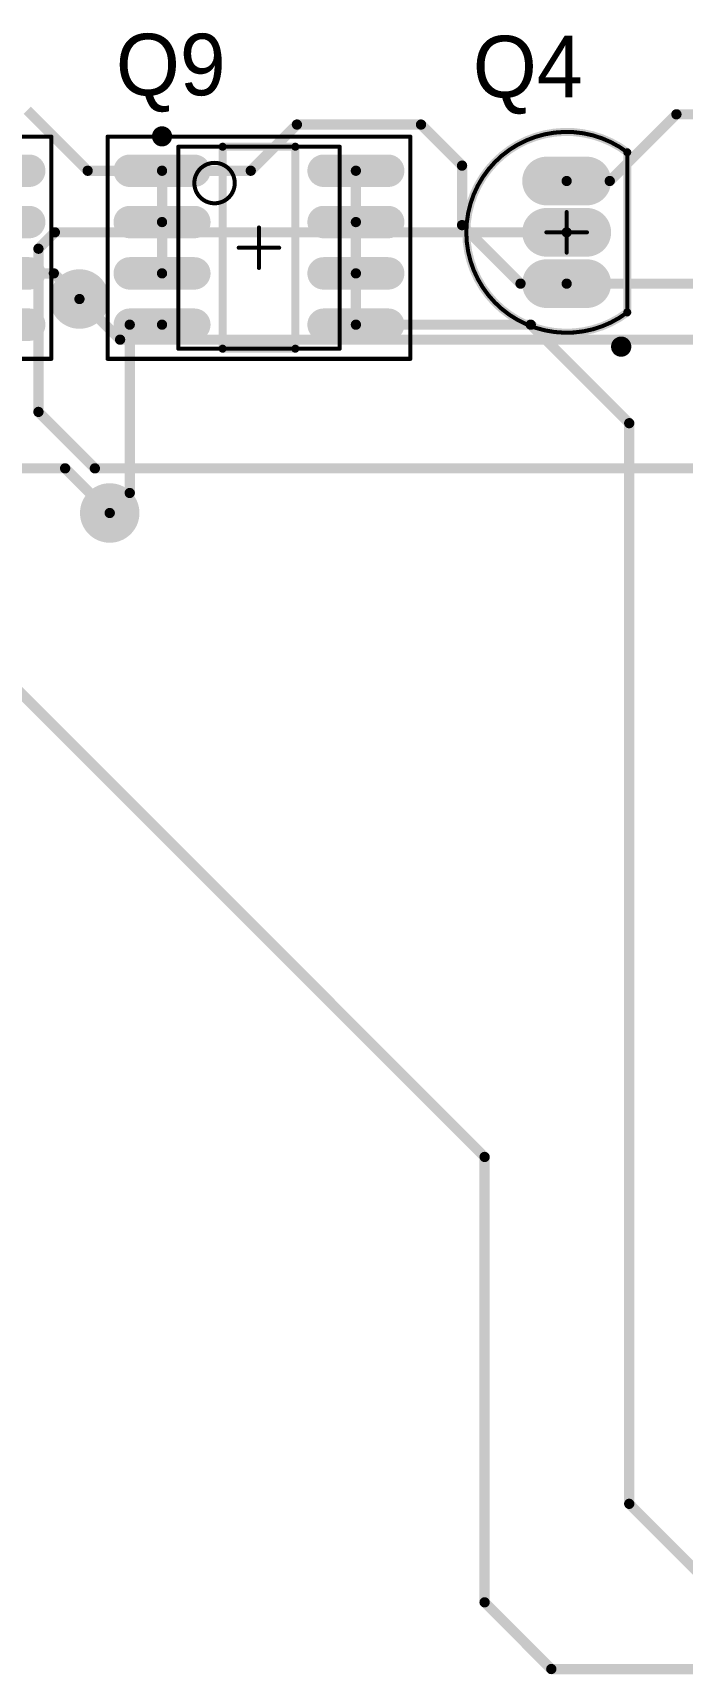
# Model space of a CAD drawing. Header units: millimetres. Extents: x 1.07 to 6.94, y 1.08 to 4.96.
# Drawn here: x 3.284 to 3.918, y 1.25 to 2.849 of the extents above; entities that cross this region are included whole.
import ezdxf

# ---------------------------------------------------------------- set-up
doc = ezdxf.new("R2010")
doc.units = ezdxf.units.MM
doc.header["$MEASUREMENT"] = 0
for name, color, linetype in [('BottomLayer', 5, 'Continuous'), ('BottomSolder', 6, 'Continuous'), ('Mechanical13', 56, 'Continuous'), ('Mechanical15', 56, 'Continuous'), ('MultiLayer', 9, 'Continuous'), ('PadHoleLayer', 156, 'Continuous'), ('TopLayer', 1, 'Continuous'), ('TopOverlay', 2, 'Continuous'), ('TopPaste', 8, 'Continuous'), ('TopSolder', 216, 'Continuous'), ('ViaHoleLayer', 16, 'Continuous')]:
    doc.layers.add(name, color=color, linetype=linetype)

# ---------------------------------------------------------------- blocks, each defined once
blk = doc.blocks.new('SO_8_N_40')
at = {"layer": 'Mechanical13', "const_width": 0.00394}
for points in [[(-0.0787, -0.0984), (-0.0787, 0.0984)], [(-0.0787, 0.0984), (0.0787, 0.0984)], [(0.0787, -0.0984), (0.0787, 0.0984)], [(-0.0787, -0.0984), (0.0787, -0.0984)]]:
    blk.add_lwpolyline(points, dxfattribs=at)
at = {"layer": 'Mechanical13'}
for points, const_width in [([(-0.0797, 0.0984, 1), (-0.0778, 0.0984, 1)], 0.00197), ([(-0.0797, 0.0984, 1), (-0.0778, 0.0984, 1)], 0.00197), ([(0.0778, 0.0984, 1), (0.0797, 0.0984, 1)], 0.00197), ([(0.0778, 0.0984, 1), (0.0797, 0.0984, 1)], 0.00197), ([(-0.0236, 0.063, 1), (-0.063, 0.063, 1)], 0.00394), ([(-0.064, 0.063, 1), (-0.062, 0.063, 1)], 0.00197), ([(-0.0246, 0.063, 1), (-0.0226, 0.063, 1)], 0.00197), ([(-0.0797, -0.0984, 1), (-0.0778, -0.0984, 1)], 0.00197), ([(-0.0797, -0.0984, 1), (-0.0778, -0.0984, 1)], 0.00197), ([(0.0778, -0.0984, 1), (0.0797, -0.0984, 1)], 0.00197), ([(0.0778, -0.0984, 1), (0.0797, -0.0984, 1)], 0.00197)]:
    blk.add_lwpolyline(points, format="xyb", close=True, dxfattribs=dict(at, const_width=const_width))
at = {"layer": 'Mechanical15', "const_width": 0.00394}
for points in [[(-0.1476, -0.1083), (-0.1476, 0.1083)], [(-0.1476, 0.1083), (0.1476, 0.1083)], [(0.1476, -0.1083), (0.1476, 0.1083)], [(0, -0.0197), (0, 0.0197)], [(-0.0197, 0), (0.0197, 0)], [(-0.1476, -0.1083), (0.1476, -0.1083)]]:
    blk.add_lwpolyline(points, dxfattribs=at)
at = {"layer": 'Mechanical15', "const_width": 0.00197}
for points in [[(-0.1486, 0.1083, 1), (-0.1467, 0.1083, 1)], [(-0.1486, 0.1083, 1), (-0.1467, 0.1083, 1)], [(0.1467, 0.1083, 1), (0.1486, 0.1083, 1)], [(0.1467, 0.1083, 1), (0.1486, 0.1083, 1)], [(-0.001, 0.0197, 1), (0.001, 0.0197, 1)], [(-0.0207, 0, 1), (-0.0187, 0, 1)], [(0.0187, 0, 1), (0.0207, 0, 1)], [(-0.001, -0.0197, 1), (0.001, -0.0197, 1)], [(-0.1486, -0.1083, 1), (-0.1467, -0.1083, 1)], [(-0.1486, -0.1083, 1), (-0.1467, -0.1083, 1)], [(0.1467, -0.1083, 1), (0.1486, -0.1083, 1)], [(0.1467, -0.1083, 1), (0.1486, -0.1083, 1)]]:
    blk.add_lwpolyline(points, format="xyb", close=True, dxfattribs=at)
at = {"layer": 'TopLayer', "const_width": 0.0236}
for points in [[(-0.126, 0.075), (-0.063, 0.075)], [(0.063, 0.075), (0.126, 0.075)], [(-0.126, 0.025), (-0.063, 0.025)], [(0.063, 0.025), (0.126, 0.025)], [(-0.126, -0.025), (-0.063, -0.025)], [(0.063, -0.025), (0.126, -0.025)], [(-0.126, -0.075), (-0.063, -0.075)], [(0.063, -0.075), (0.126, -0.075)]]:
    blk.add_lwpolyline(points, dxfattribs=at)
at = {"layer": 'TopLayer', "const_width": 0.0118}
for points in [[(-0.1319, 0.075, 1), (-0.1201, 0.075, 1)], [(-0.0689, 0.075, 1), (-0.0571, 0.075, 1)], [(0.0571, 0.075, 1), (0.0689, 0.075, 1)], [(0.1201, 0.075, 1), (0.1319, 0.075, 1)], [(-0.1319, 0.025, 1), (-0.1201, 0.025, 1)], [(-0.0689, 0.025, 1), (-0.0571, 0.025, 1)], [(0.0571, 0.025, 1), (0.0689, 0.025, 1)], [(0.1201, 0.025, 1), (0.1319, 0.025, 1)], [(-0.1319, -0.025, 1), (-0.1201, -0.025, 1)], [(-0.0689, -0.025, 1), (-0.0571, -0.025, 1)], [(0.0571, -0.025, 1), (0.0689, -0.025, 1)], [(0.1201, -0.025, 1), (0.1319, -0.025, 1)], [(-0.1319, -0.075, 1), (-0.1201, -0.075, 1)], [(-0.0689, -0.075, 1), (-0.0571, -0.075, 1)], [(0.0571, -0.075, 1), (0.0689, -0.075, 1)], [(0.1201, -0.075, 1), (0.1319, -0.075, 1)]]:
    blk.add_lwpolyline(points, format="xyb", close=True, dxfattribs=at)
at = {"layer": 'TopOverlay'}
for points, const_width in [([(-0.0896, 0.1085, 1), (-0.0994, 0.1085, 1)], 0.00984), ([(-0.1019, 0.1085, 1), (-0.0969, 0.1085, 1)], 0.00492), ([(-0.092, 0.1085, 1), (-0.0871, 0.1085, 1)], 0.00492), ([(-0.0374, 0.0984, 1), (-0.0335, 0.0984, 1)], 0.00394), ([(-0.0374, 0.0984, 1), (-0.0335, 0.0984, 1)], 0.00394), ([(0.0335, 0.0984, 1), (0.0374, 0.0984, 1)], 0.00394), ([(0.0335, 0.0984, 1), (0.0374, 0.0984, 1)], 0.00394), ([(-0.0374, -0.0984, 1), (-0.0335, -0.0984, 1)], 0.00394), ([(-0.0374, -0.0984, 1), (-0.0335, -0.0984, 1)], 0.00394), ([(0.0335, -0.0984, 1), (0.0374, -0.0984, 1)], 0.00394), ([(0.0335, -0.0984, 1), (0.0374, -0.0984, 1)], 0.00394)]:
    blk.add_lwpolyline(points, format="xyb", close=True, dxfattribs=dict(at, const_width=const_width))
at = {"layer": 'TopOverlay', "const_width": 0.00787}
for points in [[(-0.0354, -0.0984), (-0.0354, 0.0984)], [(-0.0354, 0.0984), (0.0354, 0.0984)], [(0.0354, -0.0984), (0.0354, 0.0984)], [(-0.0354, -0.0984), (0.0354, -0.0984)]]:
    blk.add_lwpolyline(points, dxfattribs=at)
at = {"layer": 'TopPaste', "const_width": 0.0236}
for points in [[(-0.126, 0.075), (-0.063, 0.075)], [(0.063, 0.075), (0.126, 0.075)], [(-0.126, 0.025), (-0.063, 0.025)], [(0.063, 0.025), (0.126, 0.025)], [(-0.126, -0.025), (-0.063, -0.025)], [(0.063, -0.025), (0.126, -0.025)], [(-0.126, -0.075), (-0.063, -0.075)], [(0.063, -0.075), (0.126, -0.075)]]:
    blk.add_lwpolyline(points, dxfattribs=at)
at = {"layer": 'TopPaste', "const_width": 0.0118}
for points in [[(-0.1319, 0.075, 1), (-0.1201, 0.075, 1)], [(-0.0689, 0.075, 1), (-0.0571, 0.075, 1)], [(0.0571, 0.075, 1), (0.0689, 0.075, 1)], [(0.1201, 0.075, 1), (0.1319, 0.075, 1)], [(-0.1319, 0.025, 1), (-0.1201, 0.025, 1)], [(-0.0689, 0.025, 1), (-0.0571, 0.025, 1)], [(0.0571, 0.025, 1), (0.0689, 0.025, 1)], [(0.1201, 0.025, 1), (0.1319, 0.025, 1)], [(-0.1319, -0.025, 1), (-0.1201, -0.025, 1)], [(-0.0689, -0.025, 1), (-0.0571, -0.025, 1)], [(0.0571, -0.025, 1), (0.0689, -0.025, 1)], [(0.1201, -0.025, 1), (0.1319, -0.025, 1)], [(-0.1319, -0.075, 1), (-0.1201, -0.075, 1)], [(-0.0689, -0.075, 1), (-0.0571, -0.075, 1)], [(0.0571, -0.075, 1), (0.0689, -0.075, 1)], [(0.1201, -0.075, 1), (0.1319, -0.075, 1)]]:
    blk.add_lwpolyline(points, format="xyb", close=True, dxfattribs=at)
at = {"layer": 'TopSolder', "const_width": 0.0316}
for points in [[(-0.126, 0.075), (-0.063, 0.075)], [(0.063, 0.075), (0.126, 0.075)], [(-0.126, 0.025), (-0.063, 0.025)], [(0.063, 0.025), (0.126, 0.025)], [(-0.126, -0.025), (-0.063, -0.025)], [(0.063, -0.025), (0.126, -0.025)], [(-0.126, -0.075), (-0.063, -0.075)], [(0.063, -0.075), (0.126, -0.075)]]:
    blk.add_lwpolyline(points, dxfattribs=at)
at = {"layer": 'TopSolder', "const_width": 0.0158}
for points in [[(-0.1339, 0.075, 1), (-0.1181, 0.075, 1)], [(-0.0709, 0.075, 1), (-0.0551, 0.075, 1)], [(0.0551, 0.075, 1), (0.0709, 0.075, 1)], [(0.1181, 0.075, 1), (0.1339, 0.075, 1)], [(-0.1339, 0.025, 1), (-0.1181, 0.025, 1)], [(-0.0709, 0.025, 1), (-0.0551, 0.025, 1)], [(0.0551, 0.025, 1), (0.0709, 0.025, 1)], [(0.1181, 0.025, 1), (0.1339, 0.025, 1)], [(-0.1339, -0.025, 1), (-0.1181, -0.025, 1)], [(-0.0709, -0.025, 1), (-0.0551, -0.025, 1)], [(0.0551, -0.025, 1), (0.0709, -0.025, 1)], [(0.1181, -0.025, 1), (0.1339, -0.025, 1)], [(-0.1339, -0.075, 1), (-0.1181, -0.075, 1)], [(-0.0709, -0.075, 1), (-0.0551, -0.075, 1)], [(0.0551, -0.075, 1), (0.0709, -0.075, 1)], [(0.1181, -0.075, 1), (0.1339, -0.075, 1)]]:
    blk.add_lwpolyline(points, format="xyb", close=True, dxfattribs=at)
blk = doc.blocks.new('SO_8_N_41')
at = {"layer": 'Mechanical13', "const_width": 0.00394}
for points in [[(-0.0787, -0.0984), (-0.0787, 0.0984)], [(-0.0787, 0.0984), (0.0787, 0.0984)], [(0.0787, -0.0984), (0.0787, 0.0984)], [(-0.0787, -0.0984), (0.0787, -0.0984)]]:
    blk.add_lwpolyline(points, dxfattribs=at)
at = {"layer": 'Mechanical13'}
for points, const_width in [([(-0.0797, 0.0984, 1), (-0.0778, 0.0984, 1)], 0.00197), ([(-0.0797, 0.0984, 1), (-0.0778, 0.0984, 1)], 0.00197), ([(0.0778, 0.0984, 1), (0.0797, 0.0984, 1)], 0.00197), ([(0.0778, 0.0984, 1), (0.0797, 0.0984, 1)], 0.00197), ([(-0.0236, 0.063, 1), (-0.063, 0.063, 1)], 0.00394), ([(-0.064, 0.063, 1), (-0.062, 0.063, 1)], 0.00197), ([(-0.0246, 0.063, 1), (-0.0226, 0.063, 1)], 0.00197), ([(-0.0797, -0.0984, 1), (-0.0778, -0.0984, 1)], 0.00197), ([(-0.0797, -0.0984, 1), (-0.0778, -0.0984, 1)], 0.00197), ([(0.0778, -0.0984, 1), (0.0797, -0.0984, 1)], 0.00197), ([(0.0778, -0.0984, 1), (0.0797, -0.0984, 1)], 0.00197)]:
    blk.add_lwpolyline(points, format="xyb", close=True, dxfattribs=dict(at, const_width=const_width))
at = {"layer": 'Mechanical15', "const_width": 0.00394}
for points in [[(-0.1476, -0.1083), (-0.1476, 0.1083)], [(-0.1476, 0.1083), (0.1476, 0.1083)], [(0.1476, -0.1083), (0.1476, 0.1083)], [(0, -0.0197), (0, 0.0197)], [(-0.0197, 0), (0.0197, 0)], [(-0.1476, -0.1083), (0.1476, -0.1083)]]:
    blk.add_lwpolyline(points, dxfattribs=at)
at = {"layer": 'Mechanical15', "const_width": 0.00197}
for points in [[(-0.1486, 0.1083, 1), (-0.1467, 0.1083, 1)], [(-0.1486, 0.1083, 1), (-0.1467, 0.1083, 1)], [(0.1467, 0.1083, 1), (0.1486, 0.1083, 1)], [(0.1467, 0.1083, 1), (0.1486, 0.1083, 1)], [(-0.001, 0.0197, 1), (0.001, 0.0197, 1)], [(-0.0207, 0, 1), (-0.0187, 0, 1)], [(0.0187, 0, 1), (0.0207, 0, 1)], [(-0.001, -0.0197, 1), (0.001, -0.0197, 1)], [(-0.1486, -0.1083, 1), (-0.1467, -0.1083, 1)], [(-0.1486, -0.1083, 1), (-0.1467, -0.1083, 1)], [(0.1467, -0.1083, 1), (0.1486, -0.1083, 1)], [(0.1467, -0.1083, 1), (0.1486, -0.1083, 1)]]:
    blk.add_lwpolyline(points, format="xyb", close=True, dxfattribs=at)
at = {"layer": 'TopLayer', "const_width": 0.0236}
for points in [[(-0.126, 0.075), (-0.063, 0.075)], [(0.063, 0.075), (0.126, 0.075)], [(-0.126, 0.025), (-0.063, 0.025)], [(0.063, 0.025), (0.126, 0.025)], [(-0.126, -0.025), (-0.063, -0.025)], [(0.063, -0.025), (0.126, -0.025)], [(-0.126, -0.075), (-0.063, -0.075)], [(0.063, -0.075), (0.126, -0.075)]]:
    blk.add_lwpolyline(points, dxfattribs=at)
at = {"layer": 'TopLayer', "const_width": 0.0118}
for points in [[(-0.1319, 0.075, 1), (-0.1201, 0.075, 1)], [(-0.0689, 0.075, 1), (-0.0571, 0.075, 1)], [(0.0571, 0.075, 1), (0.0689, 0.075, 1)], [(0.1201, 0.075, 1), (0.1319, 0.075, 1)], [(-0.1319, 0.025, 1), (-0.1201, 0.025, 1)], [(-0.0689, 0.025, 1), (-0.0571, 0.025, 1)], [(0.0571, 0.025, 1), (0.0689, 0.025, 1)], [(0.1201, 0.025, 1), (0.1319, 0.025, 1)], [(-0.1319, -0.025, 1), (-0.1201, -0.025, 1)], [(-0.0689, -0.025, 1), (-0.0571, -0.025, 1)], [(0.0571, -0.025, 1), (0.0689, -0.025, 1)], [(0.1201, -0.025, 1), (0.1319, -0.025, 1)], [(-0.1319, -0.075, 1), (-0.1201, -0.075, 1)], [(-0.0689, -0.075, 1), (-0.0571, -0.075, 1)], [(0.0571, -0.075, 1), (0.0689, -0.075, 1)], [(0.1201, -0.075, 1), (0.1319, -0.075, 1)]]:
    blk.add_lwpolyline(points, format="xyb", close=True, dxfattribs=at)
at = {"layer": 'TopOverlay'}
for points, const_width in [([(-0.0896, 0.1085, 1), (-0.0994, 0.1085, 1)], 0.00984), ([(-0.1019, 0.1085, 1), (-0.0969, 0.1085, 1)], 0.00492), ([(-0.092, 0.1085, 1), (-0.0871, 0.1085, 1)], 0.00492), ([(-0.0374, 0.0984, 1), (-0.0335, 0.0984, 1)], 0.00394), ([(-0.0374, 0.0984, 1), (-0.0335, 0.0984, 1)], 0.00394), ([(0.0335, 0.0984, 1), (0.0374, 0.0984, 1)], 0.00394), ([(0.0335, 0.0984, 1), (0.0374, 0.0984, 1)], 0.00394), ([(-0.0374, -0.0984, 1), (-0.0335, -0.0984, 1)], 0.00394), ([(-0.0374, -0.0984, 1), (-0.0335, -0.0984, 1)], 0.00394), ([(0.0335, -0.0984, 1), (0.0374, -0.0984, 1)], 0.00394), ([(0.0335, -0.0984, 1), (0.0374, -0.0984, 1)], 0.00394)]:
    blk.add_lwpolyline(points, format="xyb", close=True, dxfattribs=dict(at, const_width=const_width))
at = {"layer": 'TopOverlay', "const_width": 0.00787}
for points in [[(-0.0354, -0.0984), (-0.0354, 0.0984)], [(-0.0354, 0.0984), (0.0354, 0.0984)], [(0.0354, -0.0984), (0.0354, 0.0984)], [(-0.0354, -0.0984), (0.0354, -0.0984)]]:
    blk.add_lwpolyline(points, dxfattribs=at)
at = {"layer": 'TopPaste', "const_width": 0.0236}
for points in [[(-0.126, 0.075), (-0.063, 0.075)], [(0.063, 0.075), (0.126, 0.075)], [(-0.126, 0.025), (-0.063, 0.025)], [(0.063, 0.025), (0.126, 0.025)], [(-0.126, -0.025), (-0.063, -0.025)], [(0.063, -0.025), (0.126, -0.025)], [(-0.126, -0.075), (-0.063, -0.075)], [(0.063, -0.075), (0.126, -0.075)]]:
    blk.add_lwpolyline(points, dxfattribs=at)
at = {"layer": 'TopPaste', "const_width": 0.0118}
for points in [[(-0.1319, 0.075, 1), (-0.1201, 0.075, 1)], [(-0.0689, 0.075, 1), (-0.0571, 0.075, 1)], [(0.0571, 0.075, 1), (0.0689, 0.075, 1)], [(0.1201, 0.075, 1), (0.1319, 0.075, 1)], [(-0.1319, 0.025, 1), (-0.1201, 0.025, 1)], [(-0.0689, 0.025, 1), (-0.0571, 0.025, 1)], [(0.0571, 0.025, 1), (0.0689, 0.025, 1)], [(0.1201, 0.025, 1), (0.1319, 0.025, 1)], [(-0.1319, -0.025, 1), (-0.1201, -0.025, 1)], [(-0.0689, -0.025, 1), (-0.0571, -0.025, 1)], [(0.0571, -0.025, 1), (0.0689, -0.025, 1)], [(0.1201, -0.025, 1), (0.1319, -0.025, 1)], [(-0.1319, -0.075, 1), (-0.1201, -0.075, 1)], [(-0.0689, -0.075, 1), (-0.0571, -0.075, 1)], [(0.0571, -0.075, 1), (0.0689, -0.075, 1)], [(0.1201, -0.075, 1), (0.1319, -0.075, 1)]]:
    blk.add_lwpolyline(points, format="xyb", close=True, dxfattribs=at)
at = {"layer": 'TopSolder', "const_width": 0.0316}
for points in [[(-0.126, 0.075), (-0.063, 0.075)], [(0.063, 0.075), (0.126, 0.075)], [(-0.126, 0.025), (-0.063, 0.025)], [(0.063, 0.025), (0.126, 0.025)], [(-0.126, -0.025), (-0.063, -0.025)], [(0.063, -0.025), (0.126, -0.025)], [(-0.126, -0.075), (-0.063, -0.075)], [(0.063, -0.075), (0.126, -0.075)]]:
    blk.add_lwpolyline(points, dxfattribs=at)
at = {"layer": 'TopSolder', "const_width": 0.0158}
for points in [[(-0.1339, 0.075, 1), (-0.1181, 0.075, 1)], [(-0.0709, 0.075, 1), (-0.0551, 0.075, 1)], [(0.0551, 0.075, 1), (0.0709, 0.075, 1)], [(0.1181, 0.075, 1), (0.1339, 0.075, 1)], [(-0.1339, 0.025, 1), (-0.1181, 0.025, 1)], [(-0.0709, 0.025, 1), (-0.0551, 0.025, 1)], [(0.0551, 0.025, 1), (0.0709, 0.025, 1)], [(0.1181, 0.025, 1), (0.1339, 0.025, 1)], [(-0.1339, -0.025, 1), (-0.1181, -0.025, 1)], [(-0.0709, -0.025, 1), (-0.0551, -0.025, 1)], [(0.0551, -0.025, 1), (0.0709, -0.025, 1)], [(0.1181, -0.025, 1), (0.1339, -0.025, 1)], [(-0.1339, -0.075, 1), (-0.1181, -0.075, 1)], [(-0.0709, -0.075, 1), (-0.0551, -0.075, 1)], [(0.0551, -0.075, 1), (0.0709, -0.075, 1)], [(0.1181, -0.075, 1), (0.1339, -0.075, 1)]]:
    blk.add_lwpolyline(points, format="xyb", close=True, dxfattribs=at)
blk = doc.blocks.new('TO_92A_45')
at = {"layer": 'BottomLayer', "const_width": 0.0394}
for points in [[(0.0197, 0.05), (-0.0197, 0.05)], [(0.0197, 0), (-0.0197, 0)], [(0.0197, -0.05), (-0.0197, -0.05)]]:
    blk.add_lwpolyline(points, dxfattribs=at)
at = {"layer": 'BottomLayer', "const_width": 0.0197}
for points in [[(-0.0295, 0.05, 1), (-0.0098, 0.05, 1)], [(0.0098, 0.05, 1), (0.0295, 0.05, 1)], [(-0.0295, 0, 1), (-0.0098, 0, 1)], [(0.0098, 0, 1), (0.0295, 0, 1)], [(-0.0295, -0.05, 1), (-0.0098, -0.05, 1)], [(0.0098, -0.05, 1), (0.0295, -0.05, 1)]]:
    blk.add_lwpolyline(points, format="xyb", close=True, dxfattribs=at)
at = {"layer": 'BottomSolder', "const_width": 0.0474}
for points in [[(0.0197, 0.05), (-0.0197, 0.05)], [(0.0197, 0), (-0.0197, 0)], [(0.0197, -0.05), (-0.0197, -0.05)]]:
    blk.add_lwpolyline(points, dxfattribs=at)
at = {"layer": 'BottomSolder', "const_width": 0.0237}
for points in [[(-0.0315, 0.05, 1), (-0.0078, 0.05, 1)], [(0.0078, 0.05, 1), (0.0315, 0.05, 1)], [(-0.0315, 0, 1), (-0.0078, 0, 1)], [(0.0078, 0, 1), (0.0315, 0, 1)], [(-0.0315, -0.05, 1), (-0.0078, -0.05, 1)], [(0.0078, -0.05, 1), (0.0315, -0.05, 1)]]:
    blk.add_lwpolyline(points, format="xyb", close=True, dxfattribs=at)
at = {"layer": 'Mechanical13', "const_width": 0.00394}
blk.add_lwpolyline([(0.0591, -0.078, -2.01215), (0.0591, 0.078)], format="xyb", dxfattribs=at)
blk.add_lwpolyline([(0.0591, -0.078), (0.0591, 0.078)], dxfattribs=at)
at = {"layer": 'Mechanical13', "const_width": 0.00197}
for points in [[(0.0581, 0.078, 1), (0.06, 0.078, 1)], [(0.0581, 0.078, 1), (0.06, 0.078, 1)], [(0.0581, -0.078, 1), (0.06, -0.078, 1)], [(0.0581, -0.078, 1), (0.06, -0.078, 1)]]:
    blk.add_lwpolyline(points, format="xyb", close=True, dxfattribs=at)
at = {"layer": 'Mechanical15', "const_width": 0.00394}
for points in [[(0, -0.0197), (0, 0.0197)], [(-0.0197, 0), (0.0197, 0)]]:
    blk.add_lwpolyline(points, dxfattribs=at)
at = {"layer": 'Mechanical15', "const_width": 0.00197}
for points in [[(-0.001, 0.0197, 1), (0.001, 0.0197, 1)], [(-0.0207, 0, 1), (-0.0187, 0, 1)], [(0.0187, 0, 1), (0.0207, 0, 1)], [(-0.001, -0.0197, 1), (0.001, -0.0197, 1)]]:
    blk.add_lwpolyline(points, format="xyb", close=True, dxfattribs=at)
at = {"layer": 'MultiLayer', "const_width": 0.0394}
for points in [[(0.0197, 0.05), (-0.0197, 0.05)], [(0.0197, 0), (-0.0197, 0)], [(0.0197, -0.05), (-0.0197, -0.05)]]:
    blk.add_lwpolyline(points, dxfattribs=at)
at = {"layer": 'MultiLayer', "const_width": 0.0197}
for points in [[(-0.0295, 0.05, 1), (-0.0098, 0.05, 1)], [(0.0098, 0.05, 1), (0.0295, 0.05, 1)], [(-0.0295, 0, 1), (-0.0098, 0, 1)], [(0.0098, 0, 1), (0.0295, 0, 1)], [(-0.0295, -0.05, 1), (-0.0098, -0.05, 1)], [(0.0098, -0.05, 1), (0.0295, -0.05, 1)]]:
    blk.add_lwpolyline(points, format="xyb", close=True, dxfattribs=at)
at = {"layer": 'PadHoleLayer', "const_width": 0.0177}
for points in [[(-0.0089, 0.05, 1), (0.0089, 0.05, 1)], [(-0.0089, 0, 1), (0.0089, 0, 1)], [(-0.0089, -0.05, 1), (0.0089, -0.05, 1)]]:
    blk.add_lwpolyline(points, format="xyb", close=True, dxfattribs=at)
at = {"layer": 'TopLayer', "const_width": 0.0394}
for points in [[(0.0197, 0.05), (-0.0197, 0.05)], [(0.0197, 0), (-0.0197, 0)], [(0.0197, -0.05), (-0.0197, -0.05)]]:
    blk.add_lwpolyline(points, dxfattribs=at)
at = {"layer": 'TopLayer', "const_width": 0.0197}
for points in [[(-0.0295, 0.05, 1), (-0.0098, 0.05, 1)], [(0.0098, 0.05, 1), (0.0295, 0.05, 1)], [(-0.0295, 0, 1), (-0.0098, 0, 1)], [(0.0098, 0, 1), (0.0295, 0, 1)], [(-0.0295, -0.05, 1), (-0.0098, -0.05, 1)], [(0.0098, -0.05, 1), (0.0295, -0.05, 1)]]:
    blk.add_lwpolyline(points, format="xyb", close=True, dxfattribs=at)
at = {"layer": 'TopOverlay', "const_width": 0.00787}
blk.add_lwpolyline([(0.0591, -0.078, -2.01215), (0.0591, 0.078)], format="xyb", dxfattribs=at)
blk.add_lwpolyline([(0.0591, -0.078), (0.0591, 0.078)], dxfattribs=at)
at = {"layer": 'TopOverlay'}
for points, const_width in [([(0.0571, 0.078, 1), (0.061, 0.078, 1)], 0.00394), ([(0.0571, 0.078, 1), (0.061, 0.078, 1)], 0.00394), ([(0.0571, -0.078, 1), (0.061, -0.078, 1)], 0.00394), ([(0.0571, -0.078, 1), (0.061, -0.078, 1)], 0.00394), ([(0.0581, -0.1114, 1), (0.0482, -0.1114, 1)], 0.00984), ([(0.0458, -0.1114, 1), (0.0507, -0.1114, 1)], 0.00492), ([(0.0556, -0.1114, 1), (0.0605, -0.1114, 1)], 0.00492)]:
    blk.add_lwpolyline(points, format="xyb", close=True, dxfattribs=dict(at, const_width=const_width))
at = {"layer": 'TopSolder', "const_width": 0.0474}
for points in [[(0.0197, 0.05), (-0.0197, 0.05)], [(0.0197, 0), (-0.0197, 0)], [(0.0197, -0.05), (-0.0197, -0.05)]]:
    blk.add_lwpolyline(points, dxfattribs=at)
at = {"layer": 'TopSolder', "const_width": 0.0237}
for points in [[(-0.0315, 0.05, 1), (-0.0078, 0.05, 1)], [(0.0078, 0.05, 1), (0.0315, 0.05, 1)], [(-0.0315, 0, 1), (-0.0078, 0, 1)], [(0.0078, 0, 1), (0.0315, 0, 1)], [(-0.0315, -0.05, 1), (-0.0078, -0.05, 1)], [(0.0078, -0.05, 1), (0.0315, -0.05, 1)]]:
    blk.add_lwpolyline(points, format="xyb", close=True, dxfattribs=at)

msp = doc.modelspace()

# ---------------------------------------------------------------- linework, layer by layer
at = {"layer": 'BottomLayer', "const_width": 0.01}
for points in [[(3.847, 2.705), (3.912, 2.77)], [(3.912, 2.77), (4.956, 2.77)], [(3.805, 2.705), (3.847, 2.705)], [(3.29, 2.639), (3.306, 2.655)], [(3.306, 2.655), (3.805, 2.655)], [(3.29, 2.48), (3.29, 2.639)], [(3.805, 2.605), (4.02, 2.605)], [(3.33, 2.59), (3.3696, 2.5504)], [(3.3696, 2.5504), (5.3064, 2.5504)], [(3.29, 2.48), (3.345, 2.425)], [(2.47, 2.425), (3.316, 2.425)], [(3.316, 2.425), (3.3595, 2.3815)], [(3.345, 2.425), (4.38, 2.425)]]:
    msp.add_lwpolyline(points, dxfattribs=at)
at = {"layer": 'BottomLayer'}
for points, const_width in [([(3.9095, 2.77, 1), (3.9145, 2.77, 1)], 0.005), ([(3.9095, 2.77, 1), (3.9145, 2.77, 1)], 0.005), ([(3.8025, 2.705, 1), (3.8075, 2.705, 1)], 0.005), ([(3.8445, 2.705, 1), (3.8495, 2.705, 1)], 0.005), ([(3.8445, 2.705, 1), (3.8495, 2.705, 1)], 0.005), ([(3.3035, 2.655, 1), (3.3085, 2.655, 1)], 0.005), ([(3.3035, 2.655, 1), (3.3085, 2.655, 1)], 0.005), ([(3.8025, 2.655, 1), (3.8075, 2.655, 1)], 0.005), ([(3.2875, 2.639, 1), (3.2925, 2.639, 1)], 0.005), ([(3.2875, 2.639, 1), (3.2925, 2.639, 1)], 0.005), ([(3.3175, 2.59, 1), (3.3425, 2.59, 1)], 0.025), ([(3.8025, 2.605, 1), (3.8075, 2.605, 1)], 0.005), ([(3.3275, 2.59, 1), (3.3325, 2.59, 1)], 0.005), ([(3.3671, 2.5504, 1), (3.3721, 2.5504, 1)], 0.005), ([(3.3671, 2.5504, 1), (3.3721, 2.5504, 1)], 0.005), ([(3.2875, 2.48, 1), (3.2925, 2.48, 1)], 0.005), ([(3.2875, 2.48, 1), (3.2925, 2.48, 1)], 0.005), ([(3.3135, 2.425, 1), (3.3185, 2.425, 1)], 0.005), ([(3.3135, 2.425, 1), (3.3185, 2.425, 1)], 0.005), ([(3.3425, 2.425, 1), (3.3475, 2.425, 1)], 0.005), ([(3.3425, 2.425, 1), (3.3475, 2.425, 1)], 0.005), ([(3.347, 2.3815, 1), (3.372, 2.3815, 1)], 0.025), ([(3.357, 2.3815, 1), (3.362, 2.3815, 1)], 0.005)]:
    msp.add_lwpolyline(points, format="xyb", close=True, dxfattribs=dict(at, const_width=const_width))
at = {"layer": 'BottomSolder', "const_width": 0.029}
for points in [[(3.3155, 2.59, 1), (3.3445, 2.59, 1)], [(3.345, 2.3815, 1), (3.374, 2.3815, 1)]]:
    msp.add_lwpolyline(points, format="xyb", close=True, dxfattribs=at)
at = {"layer": 'MultiLayer', "const_width": 0.025}
for points in [[(3.3175, 2.59, 1), (3.3425, 2.59, 1)], [(3.347, 2.3815, 1), (3.372, 2.3815, 1)]]:
    msp.add_lwpolyline(points, format="xyb", close=True, dxfattribs=at)
at = {"layer": 'TopLayer', "const_width": 0.01}
for points in [[(3.279, 2.774), (3.338, 2.715)], [(3.497, 2.715), (3.542, 2.76)], [(3.542, 2.76), (3.663, 2.76)], [(3.663, 2.76), (3.703, 2.72)], [(3.338, 2.715), (3.4105, 2.715)], [(3.4105, 2.715), (3.497, 2.715)], [(3.4105, 2.665), (3.4105, 2.715)], [(3.5995, 2.665), (3.5995, 2.715)], [(3.703, 2.662), (3.703, 2.72)], [(3.4105, 2.615), (3.4105, 2.665)], [(3.5995, 2.615), (3.5995, 2.665)], [(3.703, 2.662), (3.76, 2.605)], [(3.2495, 2.615), (3.305, 2.615)], [(3.305, 2.615), (3.33, 2.59)], [(3.5995, 2.565), (3.5995, 2.615)], [(3.76, 2.605), (3.805, 2.605)], [(2.914, 2.565), (3.725, 1.754)], [(3.379, 2.401), (3.379, 2.565)], [(3.379, 2.565), (3.4105, 2.565)], [(3.5995, 2.565), (3.77, 2.565)], [(3.77, 2.565), (3.866, 2.469)], [(3.866, 1.416), (3.866, 2.469)], [(3.3595, 2.3815), (3.379, 2.401)], [(3.725, 1.32), (3.725, 1.754)], [(3.866, 1.416), (3.979, 1.303)], [(3.725, 1.32), (3.79, 1.255)], [(3.79, 1.255), (4.24, 1.255)]]:
    msp.add_lwpolyline(points, dxfattribs=at)
at = {"layer": 'TopLayer'}
for points, const_width in [([(3.5395, 2.76, 1), (3.5445, 2.76, 1)], 0.005), ([(3.5395, 2.76, 1), (3.5445, 2.76, 1)], 0.005), ([(3.6605, 2.76, 1), (3.6655, 2.76, 1)], 0.005), ([(3.6605, 2.76, 1), (3.6655, 2.76, 1)], 0.005), ([(3.3355, 2.715, 1), (3.3405, 2.715, 1)], 0.005), ([(3.3355, 2.715, 1), (3.3405, 2.715, 1)], 0.005), ([(3.408, 2.715, 1), (3.413, 2.715, 1)], 0.005), ([(3.408, 2.715, 1), (3.413, 2.715, 1)], 0.005), ([(3.408, 2.715, 1), (3.413, 2.715, 1)], 0.005), ([(3.4945, 2.715, 1), (3.4995, 2.715, 1)], 0.005), ([(3.4945, 2.715, 1), (3.4995, 2.715, 1)], 0.005), ([(3.597, 2.715, 1), (3.602, 2.715, 1)], 0.005), ([(3.7005, 2.72, 1), (3.7055, 2.72, 1)], 0.005), ([(3.7005, 2.72, 1), (3.7055, 2.72, 1)], 0.005), ([(3.408, 2.665, 1), (3.413, 2.665, 1)], 0.005), ([(3.408, 2.665, 1), (3.413, 2.665, 1)], 0.005), ([(3.597, 2.665, 1), (3.602, 2.665, 1)], 0.005), ([(3.597, 2.665, 1), (3.602, 2.665, 1)], 0.005), ([(3.7005, 2.662, 1), (3.7055, 2.662, 1)], 0.005), ([(3.7005, 2.662, 1), (3.7055, 2.662, 1)], 0.005), ([(3.3025, 2.615, 1), (3.3075, 2.615, 1)], 0.005), ([(3.3025, 2.615, 1), (3.3075, 2.615, 1)], 0.005), ([(3.3175, 2.59, 1), (3.3425, 2.59, 1)], 0.025), ([(3.408, 2.615, 1), (3.413, 2.615, 1)], 0.005), ([(3.597, 2.615, 1), (3.602, 2.615, 1)], 0.005), ([(3.597, 2.615, 1), (3.602, 2.615, 1)], 0.005), ([(3.7575, 2.605, 1), (3.7625, 2.605, 1)], 0.005), ([(3.7575, 2.605, 1), (3.7625, 2.605, 1)], 0.005), ([(3.8025, 2.605, 1), (3.8075, 2.605, 1)], 0.005), ([(3.3275, 2.59, 1), (3.3325, 2.59, 1)], 0.005), ([(3.3765, 2.565, 1), (3.3815, 2.565, 1)], 0.005), ([(3.3765, 2.565, 1), (3.3815, 2.565, 1)], 0.005), ([(3.408, 2.565, 1), (3.413, 2.565, 1)], 0.005), ([(3.597, 2.565, 1), (3.602, 2.565, 1)], 0.005), ([(3.597, 2.565, 1), (3.602, 2.565, 1)], 0.005), ([(3.7675, 2.565, 1), (3.7725, 2.565, 1)], 0.005), ([(3.7675, 2.565, 1), (3.7725, 2.565, 1)], 0.005), ([(3.8635, 2.469, 1), (3.8685, 2.469, 1)], 0.005), ([(3.8635, 2.469, 1), (3.8685, 2.469, 1)], 0.005), ([(3.347, 2.3815, 1), (3.372, 2.3815, 1)], 0.025), ([(3.3765, 2.401, 1), (3.3815, 2.401, 1)], 0.005), ([(3.3765, 2.401, 1), (3.3815, 2.401, 1)], 0.005), ([(3.357, 2.3815, 1), (3.362, 2.3815, 1)], 0.005), ([(3.7225, 1.754, 1), (3.7275, 1.754, 1)], 0.005), ([(3.7225, 1.754, 1), (3.7275, 1.754, 1)], 0.005), ([(3.8635, 1.416, 1), (3.8685, 1.416, 1)], 0.005), ([(3.8635, 1.416, 1), (3.8685, 1.416, 1)], 0.005), ([(3.7225, 1.32, 1), (3.7275, 1.32, 1)], 0.005), ([(3.7225, 1.32, 1), (3.7275, 1.32, 1)], 0.005), ([(3.7875, 1.255, 1), (3.7925, 1.255, 1)], 0.005), ([(3.7875, 1.255, 1), (3.7925, 1.255, 1)], 0.005)]:
    msp.add_lwpolyline(points, format="xyb", close=True, dxfattribs=dict(at, const_width=const_width))
at = {"layer": 'TopSolder', "const_width": 0.029}
for points in [[(3.3155, 2.59, 1), (3.3445, 2.59, 1)], [(3.345, 2.3815, 1), (3.374, 2.3815, 1)]]:
    msp.add_lwpolyline(points, format="xyb", close=True, dxfattribs=at)
at = {"layer": 'ViaHoleLayer', "const_width": 0.014}
for points in [[(3.323, 2.59, 1), (3.337, 2.59, 1)], [(3.3525, 2.3815, 1), (3.3665, 2.3815, 1)]]:
    msp.add_lwpolyline(points, format="xyb", close=True, dxfattribs=at)

# ---------------------------------------------------------------- block references
for name, p in [('SO_8_N_41', (3.155, 2.64)), ('SO_8_N_40', (3.505, 2.64)), ('TO_92A_45', (3.805, 2.655))]:
    msp.add_blockref(name, p)

# ---------------------------------------------------------------- texts
at = {"layer": 'TopOverlay'}
for s, p in [('Q9', (3.3655, 2.7885)), ('Q4', (3.7135, 2.7865))]:
    msp.add_text(s, height=0.06, dxfattribs=at).set_placement(p)

doc.saveas('drawing.dxf')
